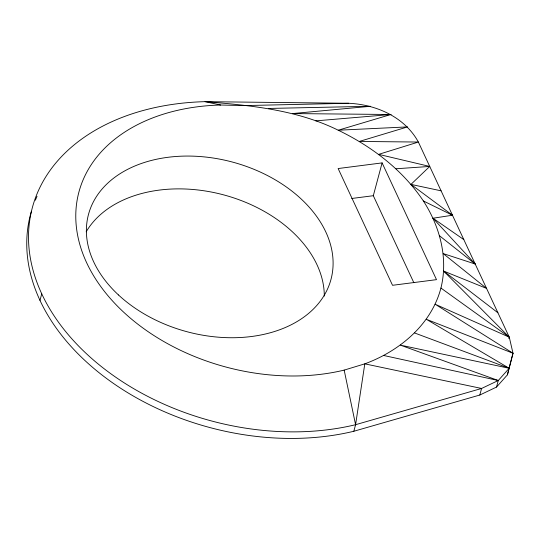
<?xml version="1.0" encoding="UTF-8"?>
<svg xmlns="http://www.w3.org/2000/svg" width="540" height="540" viewBox="0 0 540 540"><rect width="100%" height="100%" fill="white"/><g stroke="black" fill="none" stroke-linecap="round" stroke-linejoin="round"><path stroke-width="0.81" d="M31.421 211.268A228.211 159.671 15 0 0 115.371 384.743A228.211 159.671 15 0 0 353.822 431.264L355.583 424.703L364.797 363.845C399.398 351.121 431.264 324.837 440.93 288.056C448.402 258.079 439.864 226.435 423.38 200.975C402.516 169.756 371.77 146.428 338.229 130.214C296.811 109.802 250.418 105.32 205.072 101.662A228.211 159.671 15 0 0 41.742 293.821L39.98 300.382M353.822 431.264L479.824 395.024L496.51 387.072L507.418 374.841L513 353.241L509.281 337.19L418.365 142.047C404.744 117.025 376.232 104.531 348.712 103.275L205.072 101.662L220.664 105.023L244.472 105.584L348.712 103.275M508.889 338.648L509.281 337.19L435.125 304.209L513 353.241L507.418 374.841M413.843 282.704L373.315 195.71L382.104 162.898L338.135 168.541L392.533 285.296L436.502 279.653L382.104 162.898M479.824 395.024L481.586 388.463L498.272 380.511L509.18 368.28L426.31 319.275L513 353.241M496.51 387.072L498.272 380.511L400.343 345.128L509.18 368.28L414.652 332.991M440.93 288.056L509.281 337.19L443.644 271.08L486.554 288.401L443.212 253.591L475.187 264.013L432.992 218.234L452.459 215.224L410.967 184.39L429.732 166.442L378.648 154.366L418.365 142.047L359.289 141.446L407.552 126.907L338.229 130.214L390.933 114.494L292.464 113.576L370.507 106.286L268.542 108.452M220.664 105.023A187.265 131.024 15 0 0 86.636 262.71A187.265 131.024 15 0 0 344.169 370.109L364.797 363.845L481.586 388.463L355.583 424.703A228.211 159.671 15 0 1 41.742 293.821M351.743 198.477L373.315 195.71M315.826 120.872L390.933 114.494M395.975 168.764L429.732 166.442M410.967 184.39L441.092 190.829M383.63 355.469L498.272 380.511M423.38 200.975L452.459 215.224M432.992 218.234L463.826 239.618M443.644 271.08L497.921 312.795M439.641 235.872L475.187 264.013M344.169 370.109L355.583 424.703M35.35 200.219A228.211 159.671 15 0 1 37.031 196.364M86.164 231.835A125.516 87.817 15 0 1 223.972 194.96A125.516 87.817 15 0 1 324.304 296.075M118.483 294.962A125.516 87.817 15 0 0 327.247 289.622A125.516 87.817 15 0 0 183.506 156.114A125.516 87.817 15 0 0 118.483 294.962"/></g></svg>
